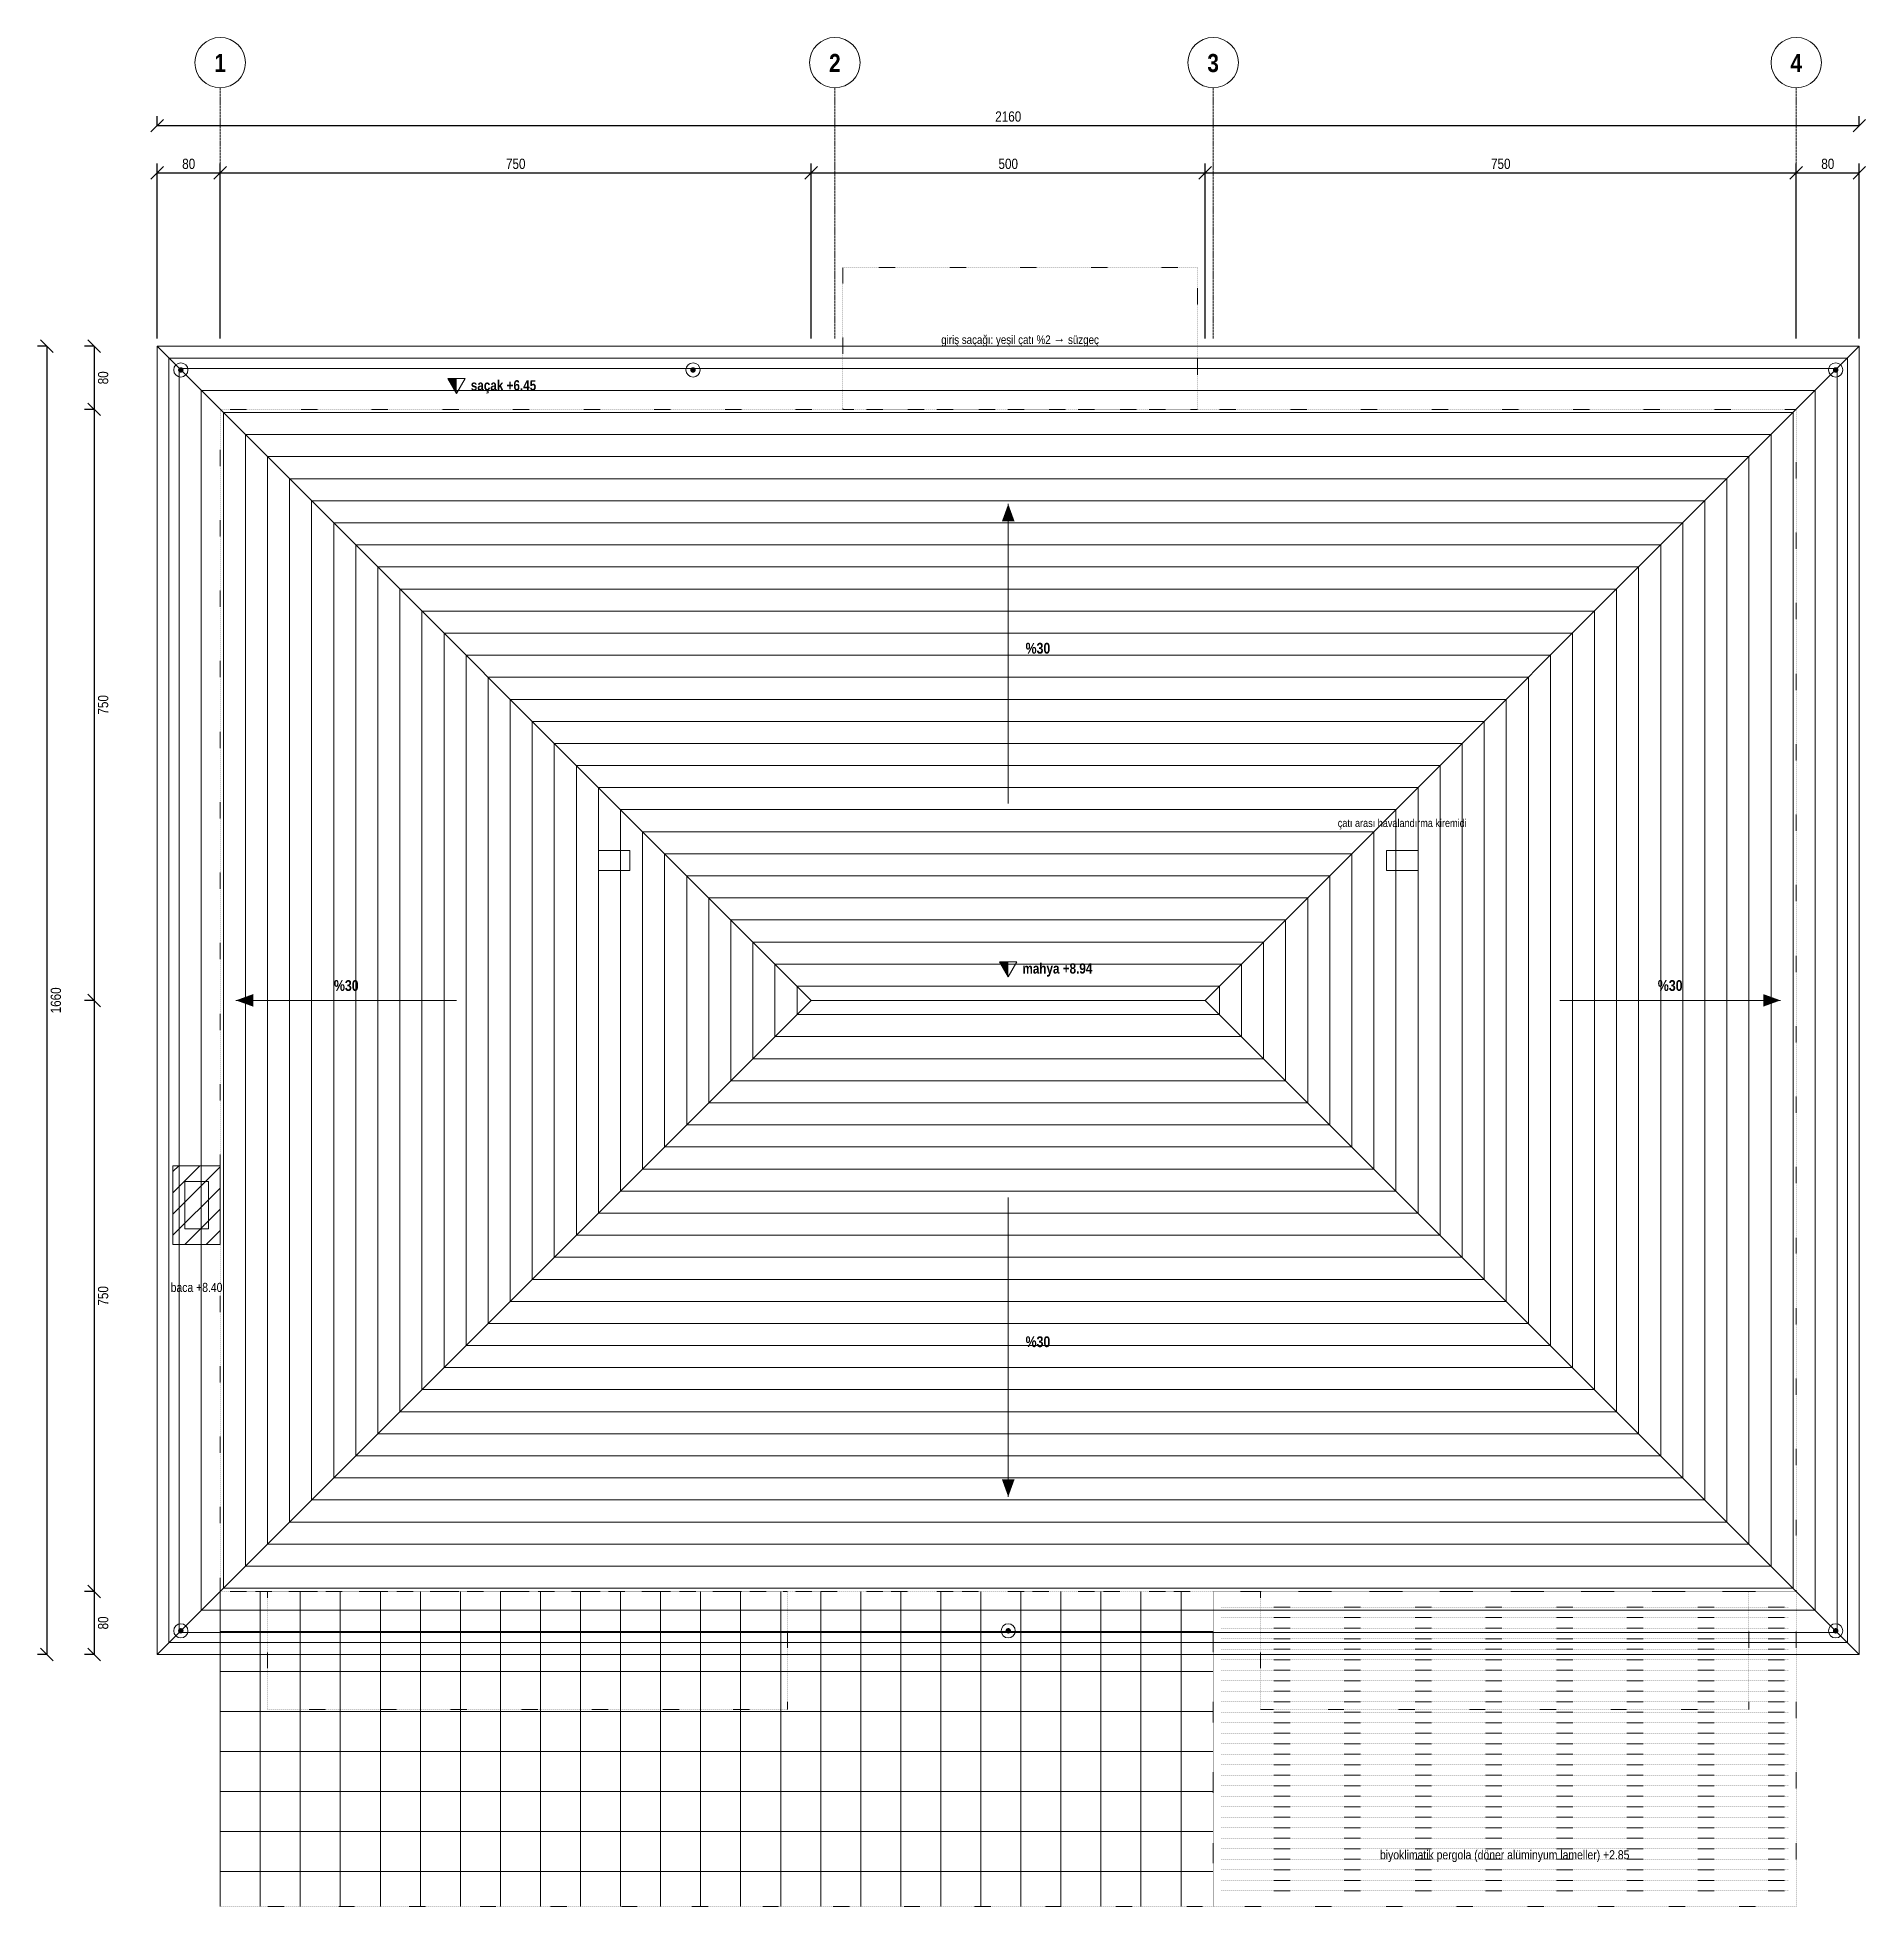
# Model space of a CAD drawing. Header units: centimetres. Extents: x -232 to 2088, y -400 to 1972.
import ezdxf
from ezdxf.enums import TextEntityAlignment as Align

# ---------------------------------------------------------------- set-up
doc = ezdxf.new("R2010")
doc.units = ezdxf.units.CM
doc.header["$LTSCALE"] = 0.25
doc.linetypes.add('ACAD_ISO02W100', pattern=[15, 12, -3])
doc.linetypes.add('ACAD_ISO07W100', pattern=[3, 0, -3])
for name, color, linetype, lineweight in [('M-BACA-TUGLA', 116, 'Continuous', 9), ('M-BACA-TUGLA-T', 8, 'Continuous', 5), ('M-CKAP-KIREMIT', 66, 'Continuous', 9), ('M-GOST-AKSPOZ', 1, 'Continuous', 9), ('M-GOST-DISOLCU', 40, 'Continuous', 9), ('M-GOST-IZDUSUM', 80, 'ACAD_ISO07W100', 18), ('M-GOST-PLANKOT', 46, 'Continuous', 9), ('M-GOST-YAZI', 2, 'Continuous', 9), ('M-OLUK-SAC', 194, 'Continuous', 9), ('M-YIBO-SAC', 12, 'Continuous', 9)]:
    doc.layers.add(name, color=color, linetype=linetype, lineweight=lineweight)
doc.styles.add('YAZI', font='arialn.ttf')
doc.styles.add('YAZI-KALIN', font='arialnb.ttf')
doc.dimstyles.new('MIMARI-1-100', dxfattribs={"dimscale": 10, "dimtxt": 1.296, "dimasz": 2.5, "dimexe": 1.2, "dimexo": 0, "dimgap": 0.5, "dimtad": 1, "dimdec": 0, "dimtxsty": 'YAZI', "dimtsz": 0.8, "dimcen": 2.5, "dimclrd": 256, "dimclre": 256, "dimclrt": 256, "dimazin": 3, "dimtfac": 1, "dimtmove": 0, "dimatfit": 3, "dimarcsym": 0})

msp = doc.modelspace()

# ---------------------------------------------------------------- hatches: boundary and pattern name
at = {"layer": 'M-BACA-TUGLA-T'}
h = msp.add_hatch(dxfattribs=at)
h.set_pattern_fill('ANSI31', scale=6)
h.paths.add_polyline_path([(-60, 540), (0, 540), (0, 440), (-60, 440)])
at = {"layer": 'M-GOST-IZDUSUM'}
h = msp.add_hatch(dxfattribs=at)
h.set_pattern_fill('NET', scale=16)
h.paths.add_polyline_path([(0, 0), (1260, 0), (1260, -400), (0, -400)])
at = {"layer": 'M-GOST-PLANKOT'}
h = msp.add_hatch(color=256, dxfattribs=at)
h.dxf.hatch_style = 1
h.paths.add_polyline_path([(289, 1539), (300, 1539), (300, 1520)])
h = msp.add_hatch(color=256, dxfattribs=at)
h.dxf.hatch_style = 1
h.paths.add_polyline_path([(989, 799), (1000, 799), (1000, 780)])
at = {"layer": 'M-GOST-YAZI'}
h = msp.add_hatch(color=256, dxfattribs=at)
h.dxf.hatch_style = 1
h.paths.add_polyline_path([(1000, 1380), (992, 1358), (1008, 1358)])
h = msp.add_hatch(color=256, dxfattribs=at)
h.dxf.hatch_style = 1
h.paths.add_polyline_path([(20, 750), (42, 742), (42, 758)])
h = msp.add_hatch(color=256, dxfattribs=at)
h.dxf.hatch_style = 1
h.paths.add_polyline_path([(1980, 750), (1958, 758), (1958, 742)])
h = msp.add_hatch(color=256, dxfattribs=at)
h.dxf.hatch_style = 1
h.paths.add_polyline_path([(1000, 120), (1008, 142), (992, 142)])
at = {"layer": 'M-YIBO-SAC'}
h = msp.add_hatch(color=256, dxfattribs=at)
h.dxf.hatch_style = 1
edge = h.paths.add_edge_path()
edge.add_arc((-50, 1550), 3.5, 0, 360)
h = msp.add_hatch(color=256, dxfattribs=at)
h.dxf.hatch_style = 1
edge = h.paths.add_edge_path()
edge.add_arc((600, 1550), 3.5, 0, 360)
h = msp.add_hatch(color=256, dxfattribs=at)
h.dxf.hatch_style = 1
edge = h.paths.add_edge_path()
edge.add_arc((2050, 1550), 3.5, 0, 360)
h = msp.add_hatch(color=256, dxfattribs=at)
h.dxf.hatch_style = 1
edge = h.paths.add_edge_path()
edge.add_arc((-50, -50), 3.5, 0, 360)
h = msp.add_hatch(color=256, dxfattribs=at)
h.dxf.hatch_style = 1
edge = h.paths.add_edge_path()
edge.add_arc((1000, -50), 3.5, 0, 360)
h = msp.add_hatch(color=256, dxfattribs=at)
h.dxf.hatch_style = 1
edge = h.paths.add_edge_path()
edge.add_arc((2050, -50), 3.5, 0, 360)

# ---------------------------------------------------------------- linework, layer by layer
at = {"layer": 'M-BACA-TUGLA'}
for points in [[(-60, 540), (0, 540), (0, 440), (-60, 440)], [(-45, 520), (-15, 520), (-15, 460), (-45, 460)]]:
    msp.add_lwpolyline(points, close=True, dxfattribs=at)
at = {"layer": 'M-CKAP-KIREMIT'}
for p, q in [((-80, 1580), (750, 750)), ((2080, 1580), (1250, 750)), ((-52, 1552), (2052, 1552)), ((-52, 1552), (-52, -52)), ((2052, 1552), (2052, -52)), ((-24, 1524), (2024, 1524)), ((-24, 1524), (-24, -24)), ((2024, 1524), (2024, -24)), ((4, 1496), (1996, 1496)), ((4, 1496), (4, 4)), ((1996, 1496), (1996, 4)), ((32, 1468), (1968, 1468)), ((32, 1468), (32, 32)), ((1968, 1468), (1968, 32)), ((60, 1440), (1940, 1440)), ((60, 1440), (60, 60)), ((1940, 1440), (1940, 60)), ((88, 1412), (1912, 1412)), ((88, 1412), (88, 88)), ((1912, 1412), (1912, 88)), ((116, 1384), (1884, 1384)), ((116, 1384), (116, 116)), ((1884, 1384), (1884, 116)), ((144, 1356), (1856, 1356)), ((144, 1356), (144, 144)), ((1856, 1356), (1856, 144)), ((172, 1328), (1828, 1328)), ((172, 1328), (172, 172)), ((1828, 1328), (1828, 172)), ((200, 1300), (1800, 1300)), ((200, 1300), (200, 200)), ((1800, 1300), (1800, 200)), ((228, 1272), (1772, 1272)), ((228, 1272), (228, 228)), ((1772, 1272), (1772, 228)), ((256, 1244), (1744, 1244)), ((256, 1244), (256, 256)), ((1744, 1244), (1744, 256)), ((284, 1216), (1716, 1216)), ((284, 1216), (284, 284)), ((1716, 1216), (1716, 284)), ((312, 1188), (1688, 1188)), ((312, 1188), (312, 312)), ((1688, 1188), (1688, 312)), ((340, 1160), (1660, 1160)), ((340, 1160), (340, 340)), ((1660, 1160), (1660, 340)), ((368, 1132), (1632, 1132)), ((368, 1132), (368, 368)), ((1632, 1132), (1632, 368)), ((396, 1104), (1604, 1104)), ((396, 1104), (396, 396)), ((1604, 1104), (1604, 396)), ((424, 1076), (1576, 1076)), ((424, 1076), (424, 424)), ((1576, 1076), (1576, 424)), ((452, 1048), (1548, 1048)), ((452, 1048), (452, 452)), ((1548, 1048), (1548, 452)), ((480, 1020), (1520, 1020)), ((480, 1020), (480, 480)), ((1520, 1020), (1520, 480)), ((508, 992), (1492, 992)), ((508, 992), (508, 508)), ((1492, 992), (1492, 508)), ((536, 964), (1464, 964)), ((536, 964), (536, 536)), ((1464, 964), (1464, 536)), ((564, 936), (1436, 936)), ((564, 936), (564, 564)), ((1436, 936), (1436, 564)), ((592, 908), (1408, 908)), ((592, 908), (592, 592)), ((1408, 908), (1408, 592)), ((620, 880), (1380, 880)), ((620, 880), (620, 620)), ((1380, 880), (1380, 620)), ((648, 852), (1352, 852)), ((648, 852), (648, 648)), ((1352, 852), (1352, 648)), ((676, 824), (1324, 824)), ((676, 824), (676, 676)), ((1324, 824), (1324, 676)), ((704, 796), (1296, 796)), ((704, 796), (704, 704)), ((1296, 796), (1296, 704)), ((732, 768), (1268, 768)), ((732, 768), (732, 732)), ((1268, 768), (1268, 732)), ((-80, -80), (750, 750)), ((750, 750), (1250, 750)), ((2080, -80), (1250, 750)), ((732, 732), (1268, 732)), ((704, 704), (1296, 704)), ((676, 676), (1324, 676)), ((648, 648), (1352, 648)), ((620, 620), (1380, 620)), ((592, 592), (1408, 592)), ((564, 564), (1436, 564)), ((536, 536), (1464, 536)), ((508, 508), (1492, 508)), ((480, 480), (1520, 480)), ((452, 452), (1548, 452)), ((424, 424), (1576, 424)), ((396, 396), (1604, 396)), ((368, 368), (1632, 368)), ((340, 340), (1660, 340)), ((312, 312), (1688, 312)), ((284, 284), (1716, 284)), ((256, 256), (1744, 256)), ((228, 228), (1772, 228)), ((200, 200), (1800, 200)), ((172, 172), (1828, 172)), ((144, 144), (1856, 144)), ((116, 116), (1884, 116)), ((88, 88), (1912, 88)), ((60, 60), (1940, 60)), ((32, 32), (1968, 32)), ((4, 4), (1996, 4)), ((-24, -24), (2024, -24)), ((-52, -52), (2052, -52))]:
    msp.add_line(p, q, dxfattribs=at)
for points in [[(-80, 1580), (2080, 1580), (1250, 750), (750, 750)], [(-80, 1580), (-80, -80), (750, 750)], [(2080, 1580), (2080, -80), (1250, 750)], [(480, 940), (520, 940), (520, 915), (480, 915)], [(1480, 940), (1520, 940), (1520, 915), (1480, 915)], [(-80, -80), (2080, -80), (1250, 750), (750, 750)]]:
    msp.add_lwpolyline(points, close=True, dxfattribs=at)
at = {"layer": 'M-GOST-AKSPOZ'}
for centre in [(0, 1940), (780, 1940), (1260, 1940), (2000, 1940)]:
    msp.add_circle(centre, 32, dxfattribs=at)
at = {"layer": 'M-GOST-DISOLCU', "linetype": 'ACAD_ISO02W100'}
for p, q in [((0, 1908), (0, 1590)), ((780, 1908), (780, 1590)), ((1260, 1908), (1260, 1590)), ((2000, 1908), (2000, 1590))]:
    msp.add_line(p, q, dxfattribs=at)
at = {"layer": 'M-GOST-IZDUSUM'}
for p, q in [((1270, -20), (1990, -20)), ((1270, -33.3), (1990, -33.3)), ((1270, -46.7), (1990, -46.7)), ((1270, -60), (1990, -60)), ((1270, -73.3), (1990, -73.3)), ((1270, -86.7), (1990, -86.7)), ((1270, -100), (1990, -100)), ((1270, -113.3), (1990, -113.3)), ((1270, -126.7), (1990, -126.7)), ((1270, -140), (1990, -140)), ((1270, -153.3), (1990, -153.3)), ((1270, -166.7), (1990, -166.7)), ((1270, -180), (1990, -180)), ((1270, -193.3), (1990, -193.3)), ((1270, -206.7), (1990, -206.7)), ((1270, -220), (1990, -220)), ((1270, -233.3), (1990, -233.3)), ((1270, -246.7), (1990, -246.7)), ((1270, -260), (1990, -260)), ((1270, -273.3), (1990, -273.3)), ((1270, -286.7), (1990, -286.7)), ((1270, -300), (1990, -300)), ((1270, -313.3), (1990, -313.3)), ((1270, -326.7), (1990, -326.7)), ((1270, -340), (1990, -340)), ((1270, -353.3), (1990, -353.3)), ((1270, -366.7), (1990, -366.7)), ((1270, -380), (1990, -380))]:
    msp.add_line(p, q, dxfattribs=at)
for points in [[(790, 1680), (1240, 1680), (1240, 1500), (790, 1500)], [(0, 1500), (2000, 1500), (2000, 0), (0, 0)], [(0, 0), (1260, 0), (1260, -400), (0, -400)], [(60, 0), (720, 0), (720, -150), (60, -150)], [(1260, 0), (2000, 0), (2000, -400), (1260, -400)], [(1320, 0), (1940, 0), (1940, -150), (1320, -150)]]:
    msp.add_lwpolyline(points, close=True, dxfattribs=at)
at = {"layer": 'M-GOST-PLANKOT'}
for points in [[(289, 1539), (311, 1539), (300, 1520)], [(989, 799), (1011, 799), (1000, 780)]]:
    msp.add_lwpolyline(points, close=True, dxfattribs=at)
at = {"layer": 'M-GOST-YAZI'}
for p, q in [((1000, 1000), (1000, 1380)), ((300, 750), (20, 750)), ((1700, 750), (1980, 750)), ((1000, 500), (1000, 120))]:
    msp.add_line(p, q, dxfattribs=at)
at = {"layer": 'M-OLUK-SAC'}
for points in [[(-80, 1580), (2080, 1580), (2080, -80), (-80, -80)], [(-65, 1565), (2065, 1565), (2065, -65), (-65, -65)]]:
    msp.add_lwpolyline(points, close=True, dxfattribs=at)
at = {"layer": 'M-YIBO-SAC'}
for centre in [(-50, 1550), (600, 1550), (2050, 1550), (-50, -50), (1000, -50), (2050, -50)]:
    msp.add_circle(centre, 9, dxfattribs=at)

# ---------------------------------------------------------------- texts
at = {"layer": 'M-GOST-AKSPOZ', "style": 'YAZI-KALIN'}
for s, p in [('1', (0, 1928)), ('2', (780, 1928)), ('3', (1260, 1928)), ('4', (2000, 1928))]:
    msp.add_text(s, height=23, dxfattribs=at).set_placement(p, align=Align.CENTER)
at = {"layer": 'M-GOST-IZDUSUM', "style": 'YAZI'}
for s, height, p in [('giriş saçağı: yeşil çatı %2 → süzgeç', 10.8, (1015, 1583)), ('biyoklimatik pergola (döner alüminyum lameller) +2.85', 11.52, (1630, -340))]:
    msp.add_text(s, height=height, dxfattribs=at).set_placement(p, align=Align.CENTER)
at = {"layer": 'M-GOST-PLANKOT', "style": 'YAZI-KALIN'}
for s, p in [('saçak +6.45', (318, 1524)), ('mahya +8.94', (1018, 784))]:
    msp.add_text(s, height=12.96, dxfattribs=at).set_placement(p)
at = {"layer": 'M-GOST-YAZI', "style": 'YAZI-KALIN'}
for p in [(1022, 1190), (1022, 310)]:
    msp.add_text('%30', height=13.68, dxfattribs=at).set_placement(p)
at = {"layer": 'M-GOST-YAZI'}
for s, height, style, p in [('çatı arası havalandırma kiremidi', 10.08, 'YAZI', (1500, 970)), ('%30', 13.68, 'YAZI-KALIN', (160, 762)), ('%30', 13.68, 'YAZI-KALIN', (1840, 762)), ('baca +8.40', 11.52, 'YAZI', (-30, 380))]:
    msp.add_text(s, height=height, dxfattribs=dict(at, style=style)).set_placement(p, align=Align.CENTER)

# ---------------------------------------------------------------- dimensions: what is measured, and where the dimension line sits
at = {"layer": 'M-GOST-DISOLCU'}
for base, p1, p2 in [((-80, 1860), (-80, 1860), (2080, 1860)), ((-80, 1800), (-80, 1590), (0, 1590)), ((0, 1800), (0, 1590), (750, 1590)), ((750, 1800), (750, 1590), (1250, 1590)), ((1250, 1800), (1250, 1590), (2000, 1590)), ((2000, 1800), (2000, 1590), (2080, 1590))]:
    msp.add_linear_dim(base=base, p1=p1, p2=p2, dimstyle='MIMARI-1-100', dxfattribs=at).render()
for base, p1, p2 in [((-220, 1580), (-220, 1580), (-220, -80)), ((-160, 1580), (-160, 1580), (-160, 1500)), ((-160, 1500), (-160, 1500), (-160, 750)), ((-160, 750), (-160, 750), (-160, 0)), ((-160, 0), (-160, 0), (-160, -80))]:
    msp.add_linear_dim(base=base, p1=p1, p2=p2, angle=90, dimstyle='MIMARI-1-100', dxfattribs=at).render()

doc.saveas('drawing.dxf')
